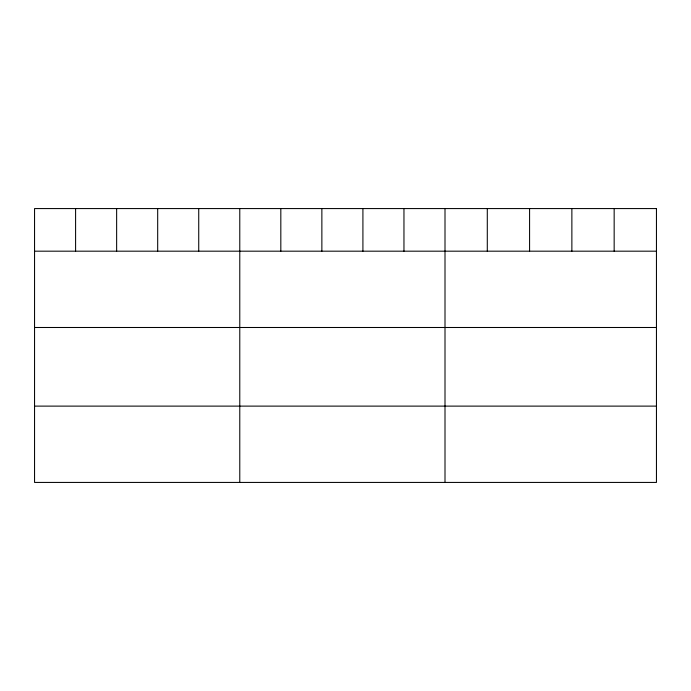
<?xml version="1.0" encoding="UTF-8"?>
<svg xmlns="http://www.w3.org/2000/svg" width="691" height="691" viewBox="0 0 691 691"><rect width="100%" height="100%" fill="white"/><g stroke="black" fill="none" stroke-linecap="round" stroke-linejoin="round"><path stroke-width="1.04" d="M34.55 251.179L656.45 251.179M34.55 327.491L656.45 327.491M34.55 406.118L656.45 406.118M614.161 208.57L614.161 251.179M571.872 208.57L571.872 251.179M529.582 208.57L529.582 251.179M487.293 208.57L487.293 251.179M445.004 208.57L445.004 482.43M403.959 208.57L403.959 251.179M362.913 208.57L362.913 251.179M321.868 208.57L321.868 251.179M280.822 208.57L280.822 251.179M239.777 208.57L239.777 482.43M198.732 208.57L198.732 251.179M157.686 208.57L157.686 251.179M116.641 208.57L116.641 251.179M75.595 208.57L75.595 251.179M656.45 208.57L34.55 208.57L34.55 482.43L656.45 482.43L656.45 208.57"/></g></svg>
